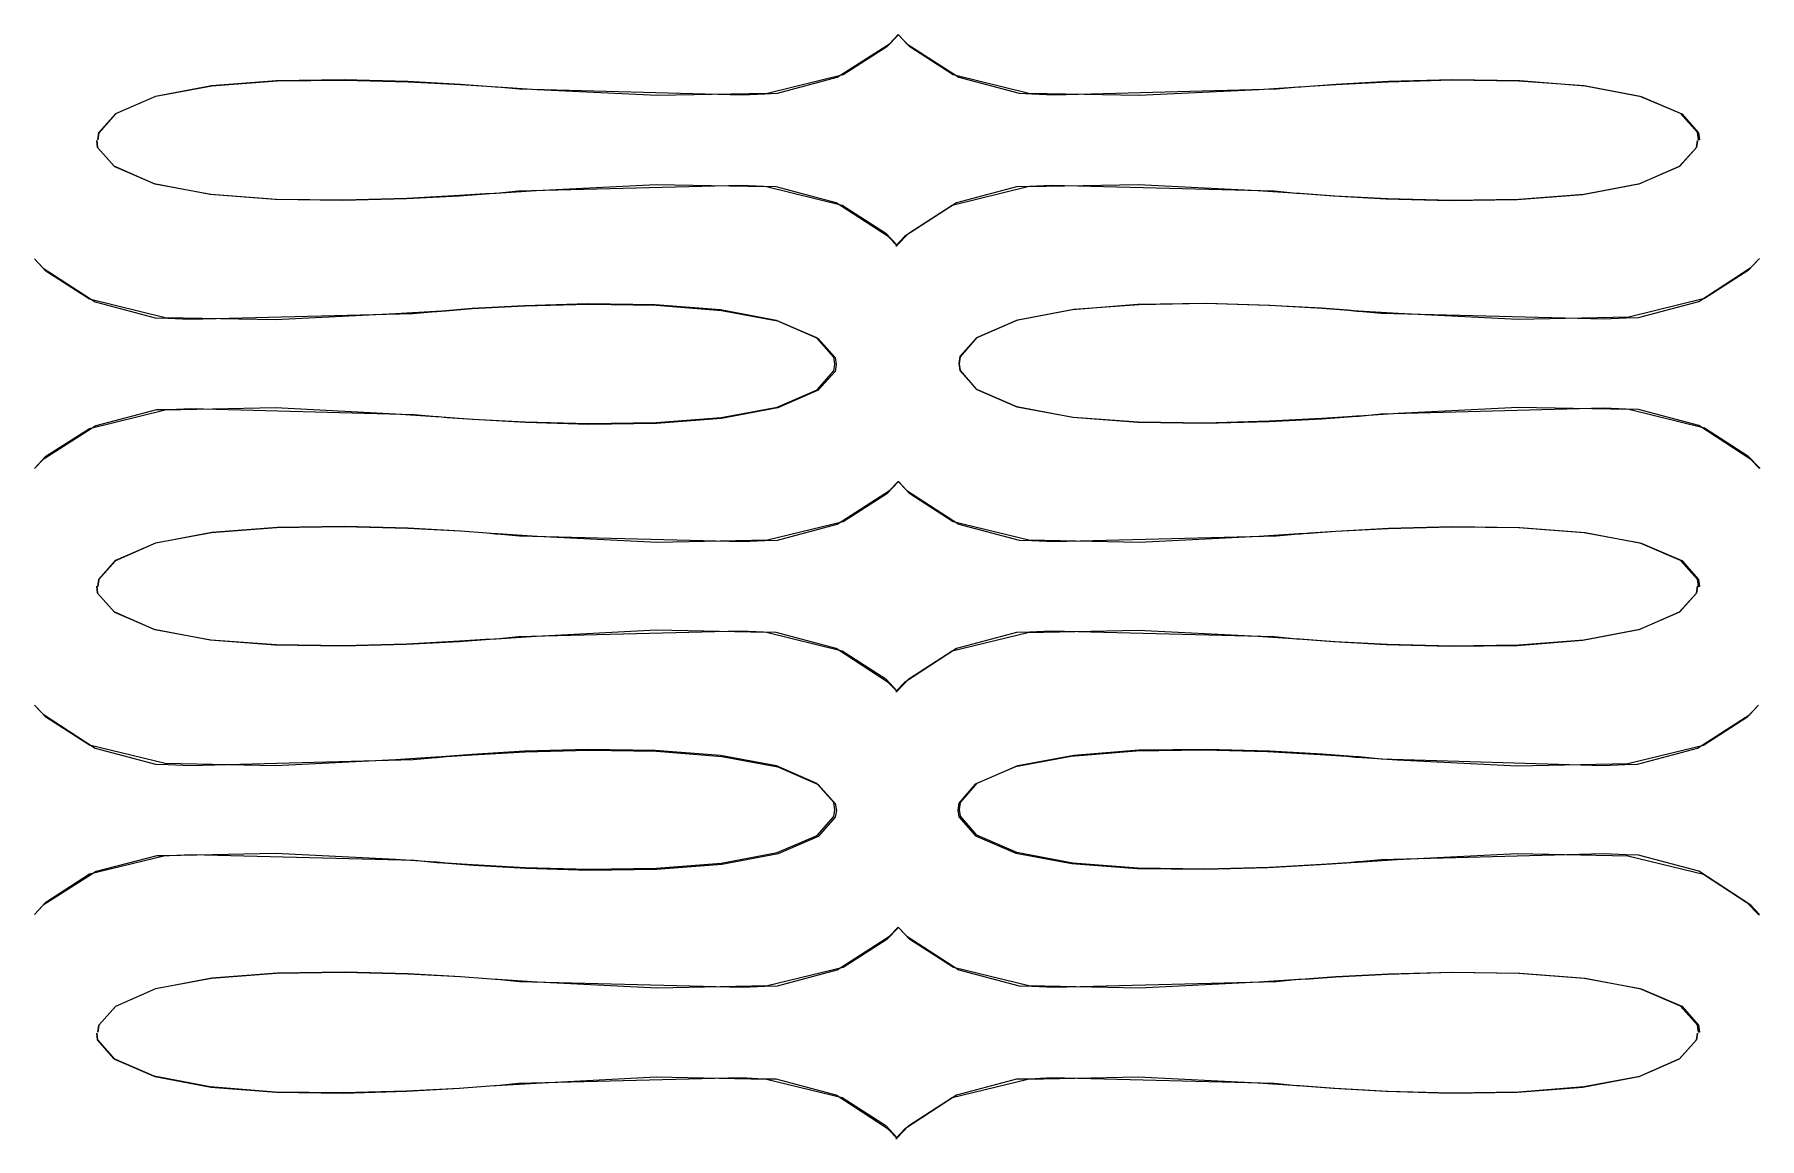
# Model space of a CAD drawing. Extents: x -8.7 to 71.7, y -3.2 to 84.
# Drawn here: x -8.68 to 7.39, y 8.25 to 18.53 of the extents above; entities that cross this region are included whole.
import ezdxf

# ---------------------------------------------------------------- set-up
doc = ezdxf.new("R2010")
doc.units = 0
doc.layers.get('0').update_dxf_attribs({"linetype": 'CONTINUOUS'})

msp = doc.modelspace()

# ---------------------------------------------------------------- linework, layer by layer
at = {"color": 1}
for p, q in [((-0.629765, 18.5263), (-0.737249, 18.4133)), ((-0.713825, 18.4437), (-0.63252, 18.5291)), ((-0.63252, 18.5291), (-0.551215, 18.4437)), ((-0.525032, 18.4133), (-0.629765, 18.5263)), ((-1.20027, 18.1308), (-0.713825, 18.4437)), ((-0.737249, 18.4133), (-1.14377, 18.1529)), ((-0.551215, 18.4437), (-0.066146, 18.1308)), ((-0.119889, 18.1529), (-0.525032, 18.4133)), ((-7.03076, 18.0496), (-7.55167, 17.9517)), ((-7.5475, 17.9544), (-7.02525, 18.0509)), ((-6.4244, 18.0964), (-7.03076, 18.0496)), ((-7.02525, 18.0509), (-6.41752, 18.0964)), ((-5.79328, 18.106), (-6.4244, 18.0964)), ((-6.41752, 18.0964), (-5.78778, 18.1047)), ((-5.2021, 18.0909), (-5.79328, 18.106)), ((-5.78778, 18.1047), (-5.19797, 18.0881)), ((-4.71152, 18.0633), (-5.2021, 18.0909)), ((-5.19797, 18.0881), (-4.70877, 18.0633)), ((-4.46624, 18.0454), (-4.71152, 18.0633)), ((-4.70877, 18.0633), (-4.46486, 18.0468)), ((-4.38355, 18.0385), (-4.46624, 18.0454)), ((-4.46486, 18.0468), (-4.38355, 18.0413)), ((-4.38355, 18.0413), (-4.36563, 18.0413)), ((-4.36563, 18.0385), (-4.38355, 18.0385)), ((-4.36563, 18.0413), (-4.15893, 18.022)), ((-3.99493, 18.0151), (-4.36563, 18.0385)), ((-4.15893, 18.022), (-2.08359, 17.9682)), ((-2.87872, 17.96), (-3.99493, 18.0151)), ((-1.14377, 18.1529), (-1.84933, 17.9807)), ((-1.75838, 17.982), (-1.20027, 18.1308)), ((0.584288, 17.9807), (-0.119889, 18.1529)), ((-0.066146, 18.1308), (0.493339, 17.982)), ((0.818554, 17.9682), (2.89112, 18.022)), ((2.72852, 18.0151), (1.61368, 17.96)), ((3.10058, 18.0385), (2.72852, 18.0151)), ((2.89112, 18.022), (3.09783, 18.0413)), ((3.09783, 18.0413), (3.11712, 18.0413)), ((3.11988, 18.0385), (3.10058, 18.0385)), ((3.11712, 18.0413), (3.19843, 18.0482)), ((3.1998, 18.044), (3.11988, 18.0385)), ((3.19843, 18.0482), (3.4451, 18.0661)), ((3.44372, 18.0606), (3.1998, 18.044)), ((3.93291, 18.0867), (3.44372, 18.0606)), ((3.4451, 18.0661), (3.93569, 18.0937)), ((4.52272, 18.1033), (3.93291, 18.0867)), ((3.93569, 18.0937), (4.52822, 18.1088)), ((5.15112, 18.095), (4.52272, 18.1033)), ((4.52822, 18.1088), (5.15938, 18.0992)), ((5.75881, 18.0496), (5.15112, 18.095)), ((5.15938, 18.0992), (5.76711, 18.0509)), ((6.2811, 17.9531), (5.75881, 18.0496)), ((5.76711, 18.0509), (6.29073, 17.9531)), ((-7.55167, 17.9517), (-7.92508, 17.7891)), ((-7.92233, 17.7919), (-7.5475, 17.9544)), ((-1.84933, 17.9807), (-2.87872, 17.96)), ((-2.08359, 17.9682), (-1.87551, 17.9779)), ((-1.87551, 17.9779), (-1.75838, 17.982)), ((0.493339, 17.982), (0.611851, 17.9779)), ((1.61368, 17.96), (0.584288, 17.9807)), ((0.611851, 17.9779), (0.818554, 17.9682)), ((6.65593, 17.7919), (6.2811, 17.9531)), ((6.29073, 17.9531), (6.66694, 17.7905)), ((-8.07942, 17.6155), (-7.92233, 17.7919)), ((-7.92508, 17.7891), (-8.07942, 17.6141)), ((6.8144, 17.6155), (6.65593, 17.7919)), ((6.66694, 17.7905), (6.82406, 17.6141)), ((-8.09046, 17.4777), (-8.09872, 17.5411)), ((-8.09872, 17.5411), (-8.09046, 17.4763)), ((-8.08771, 17.5493), (-8.07942, 17.6155)), ((-8.07942, 17.6141), (-8.08771, 17.5493)), ((6.81302, 17.5411), (6.80339, 17.4763)), ((6.80477, 17.4777), (6.81302, 17.5411)), ((6.82406, 17.5493), (6.8144, 17.6155)), ((6.82406, 17.6141), (6.83369, 17.5493)), ((6.83369, 17.5493), (6.82406, 17.5493)), ((-7.93612, 17.3013), (-8.09046, 17.4777)), ((-8.09046, 17.4763), (-7.93337, 17.2999)), ((6.80339, 17.4763), (6.64489, 17.2985)), ((6.64905, 17.3027), (6.80477, 17.4777)), ((-7.56405, 17.1387), (-7.93612, 17.3013)), ((-7.93337, 17.2999), (-7.55855, 17.1373)), ((6.64489, 17.2985), (6.26869, 17.1345)), ((6.2756, 17.14), (6.64905, 17.3027)), ((-7.04314, 17.0394), (-7.56405, 17.1387)), ((-7.55855, 17.1373), (-7.03626, 17.0408)), ((-6.43544, 16.9926), (-7.04314, 17.0394)), ((-7.03626, 17.0408), (-6.42856, 16.9954)), ((-4.47724, 17.0422), (-4.72253, 17.0243)), ((-4.71978, 17.0312), (-4.47587, 17.0477)), ((-4.39455, 17.0491), (-4.47724, 17.0422)), ((-4.47587, 17.0477), (-4.39455, 17.0518)), ((-4.39455, 17.0518), (-4.37667, 17.0518)), ((-4.37667, 17.0491), (-4.39455, 17.0491)), ((-4.37667, 17.0518), (-4.00597, 17.0767)), ((-4.16994, 17.0698), (-4.37667, 17.0491)), ((-2.09462, 17.1235), (-4.16994, 17.0698)), ((-4.00597, 17.0767), (-2.88837, 17.1331)), ((-2.88837, 17.1331), (-1.85897, 17.1125)), ((-1.88654, 17.1125), (-2.09462, 17.1235)), ((-1.7694, 17.1097), (-1.88654, 17.1125)), ((-1.85897, 17.1125), (-1.1548, 16.9402)), ((-1.20992, 16.9609), (-1.7694, 17.1097)), ((-0.129536, 16.9402), (0.576019, 17.1125)), ((0.47129, 17.1097), (-0.088194, 16.9609)), ((0.589802, 17.1125), (0.47129, 17.1097)), ((0.576019, 17.1125), (1.60404, 17.1331)), ((0.796505, 17.1235), (0.589802, 17.1125)), ((2.87045, 17.0698), (0.796505, 17.1235)), ((1.60404, 17.1331), (2.71887, 17.0767)), ((2.71887, 17.0767), (3.09094, 17.0518)), ((3.07716, 17.0491), (2.87045, 17.0698)), ((3.09507, 17.0491), (3.07716, 17.0491)), ((3.09094, 17.0518), (3.10885, 17.0518)), ((3.17638, 17.0422), (3.09507, 17.0491)), ((3.10885, 17.0518), (3.19016, 17.045)), ((3.42305, 17.0243), (3.17638, 17.0422)), ((3.19016, 17.045), (3.43683, 17.027)), ((5.74643, 17.0353), (5.13733, 16.9885)), ((5.14837, 16.9954), (5.75469, 17.0422)), ((6.26869, 17.1345), (5.74643, 17.0353)), ((5.75469, 17.0422), (6.2756, 17.14)), ((-5.80566, 16.9829), (-6.43544, 16.9926)), ((-6.42856, 16.9954), (-5.79878, 16.9885)), ((-5.2131, 16.9981), (-5.80566, 16.9829)), ((-5.79878, 16.9885), (-5.20898, 17.005)), ((-4.72253, 17.0243), (-5.2131, 16.9981)), ((-5.20898, 17.005), (-4.71978, 17.0312)), ((-0.724849, 16.6467), (-1.20992, 16.9609)), ((-1.1548, 16.9402), (-0.748273, 16.6798)), ((-0.088194, 16.9609), (-0.573264, 16.6467)), ((-0.534681, 16.6798), (-0.129536, 16.9402)), ((3.91365, 16.9967), (3.42305, 17.0243)), ((3.43683, 17.027), (3.9274, 17.0009)), ((4.50617, 16.9802), (3.91365, 16.9967)), ((3.9274, 17.0009), (4.51859, 16.9857)), ((5.13733, 16.9885), (4.50617, 16.9802)), ((4.51859, 16.9857), (5.14837, 16.9954)), ((-0.748273, 16.6798), (-0.640789, 16.5654)), ((-0.643544, 16.5599), (-0.724849, 16.6467)), ((-0.573264, 16.6467), (-0.653189, 16.5599)), ((-0.653189, 16.5599), (-0.643544, 16.5599)), ((-0.640789, 16.5654), (-0.534681, 16.6798)), ((-8.57278, 16.3256), (-8.6789, 16.4386)), ((-8.6789, 16.4386), (-8.59758, 16.3532)), ((7.39179, 16.4441), (7.28567, 16.3311)), ((7.31051, 16.3587), (7.39179, 16.4441)), ((-8.59758, 16.3532), (-8.11389, 16.039)), ((-8.16762, 16.0652), (-8.57278, 16.3256)), ((6.82544, 16.0431), (7.31051, 16.3587)), ((7.28567, 16.3311), (6.87917, 16.0693)), ((-7.46206, 15.8915), (-8.16762, 16.0652)), ((-8.11389, 16.039), (-7.55579, 15.8902)), ((-7.23057, 15.8764), (-5.15525, 15.9301)), ((-5.31647, 15.926), (-6.43269, 15.8709)), ((-4.94439, 15.9494), (-5.31647, 15.926)), ((-5.15525, 15.9301), (-4.94714, 15.9494)), ((-4.94714, 15.9494), (-4.92926, 15.9494)), ((-4.92647, 15.9494), (-4.94439, 15.9494)), ((-4.92926, 15.9494), (-4.84794, 15.9563)), ((-4.84657, 15.9563), (-4.92647, 15.9494)), ((-4.84794, 15.9563), (-4.60128, 15.9756)), ((-4.60266, 15.9756), (-4.84657, 15.9563)), ((-4.11484, 16.0032), (-4.60266, 15.9756)), ((-4.60128, 15.9756), (-4.11067, 16.0018)), ((-3.52502, 16.0197), (-4.11484, 16.0032)), ((-4.11067, 16.0018), (-3.51813, 16.0169)), ((-2.89526, 16.0114), (-3.52502, 16.0197)), ((-3.51813, 16.0169), (-2.88699, 16.0073)), ((-2.28892, 15.9646), (-2.89526, 16.0114)), ((-2.88699, 16.0073), (-2.2779, 15.9591)), ((-1.76527, 15.8667), (-2.28892, 15.9646)), ((-2.2779, 15.9591), (-1.75562, 15.8612)), ((0.990808, 15.9646), (0.469911, 15.8667)), ((0.480935, 15.8709), (1.00321, 15.9701)), ((1.59714, 16.0128), (0.990808, 15.9646)), ((1.00321, 15.9701), (1.61093, 16.0155)), ((2.22829, 16.0225), (1.59714, 16.0128)), ((1.61093, 16.0155), (2.24069, 16.0252)), ((2.81947, 16.0059), (2.22829, 16.0225)), ((2.24069, 16.0252), (2.83049, 16.0073)), ((3.31005, 15.9797), (2.81947, 16.0059)), ((2.83049, 16.0073), (3.31832, 15.9797)), ((3.55533, 15.9618), (3.31005, 15.9797)), ((3.31832, 15.9797), (3.56224, 15.9618)), ((3.63802, 15.9536), (3.55533, 15.9618)), ((3.56224, 15.9618), (3.64352, 15.9536)), ((3.65594, 15.9536), (3.63802, 15.9536)), ((3.64352, 15.9536), (3.66145, 15.9536)), ((4.02664, 15.9301), (3.65594, 15.9536)), ((3.66145, 15.9536), (3.86814, 15.9343)), ((3.86814, 15.9343), (5.94071, 15.8819)), ((5.14421, 15.875), (4.02664, 15.9301)), ((6.87917, 16.0693), (6.17499, 15.897)), ((6.26593, 15.8943), (6.82544, 16.0431)), ((-7.55579, 15.8902), (-7.43726, 15.886)), ((-6.43269, 15.8709), (-7.46206, 15.8915)), ((-7.43726, 15.886), (-7.23057, 15.8764)), ((-1.39044, 15.7027), (-1.76527, 15.8667)), ((-1.75562, 15.8612), (-1.37942, 15.6972)), ((0.469911, 15.8667), (0.096463, 15.7041)), ((0.104731, 15.7055), (0.480935, 15.8709)), ((6.17499, 15.897), (5.14421, 15.875)), ((5.94071, 15.8819), (6.14881, 15.8902)), ((6.14881, 15.8902), (6.26593, 15.8943)), ((-1.23197, 15.525), (-1.39044, 15.7027)), ((-1.37942, 15.6972), (-1.22094, 15.5208)), ((0.096463, 15.7041), (-0.057878, 15.5291)), ((-0.052366, 15.5277), (0.104731, 15.7055)), ((-1.22232, 15.4588), (-1.23197, 15.525)), ((-1.23059, 15.3954), (-1.22232, 15.4588)), ((-1.22094, 15.5208), (-1.21129, 15.4561)), ((-1.21129, 15.4561), (-1.22094, 15.3913)), ((-0.057878, 15.5291), (-0.066146, 15.4643)), ((-0.066146, 15.4643), (-0.057878, 15.3996)), ((-0.060634, 15.4616), (-0.052366, 15.5277)), ((-0.052366, 15.3982), (-0.060634, 15.4616)), ((-1.38631, 15.2204), (-1.23059, 15.3954)), ((-1.22094, 15.3913), (-1.37942, 15.2149)), ((-0.057878, 15.3996), (0.099219, 15.2232)), ((0.100597, 15.2232), (-0.052366, 15.3982)), ((-1.75975, 15.0592), (-1.38631, 15.2204)), ((-1.37942, 15.2149), (-1.75424, 15.0509)), ((0.099219, 15.2232), (0.474045, 15.062)), ((0.474045, 15.0606), (0.100597, 15.2232)), ((-8.16762, 14.8608), (-7.46206, 15.033)), ((-7.54338, 15.0317), (-8.10701, 14.8856)), ((-7.42488, 15.033), (-7.54338, 15.0317)), ((-7.46206, 15.033), (-6.43269, 15.0537)), ((-7.21815, 15.0427), (-7.42488, 15.033)), ((-5.14145, 14.9876), (-7.21815, 15.0427)), ((-6.43269, 15.0537), (-5.31647, 14.9972)), ((-5.31647, 14.9972), (-4.94439, 14.9724)), ((-4.93476, 14.9669), (-5.14145, 14.9876)), ((-4.94439, 14.9724), (-4.92647, 14.9724)), ((-4.91546, 14.9669), (-4.93476, 14.9669)), ((-4.92647, 14.9724), (-4.84519, 14.9655)), ((-4.83552, 14.96), (-4.91546, 14.9669)), ((-4.84519, 14.9655), (-4.59853, 14.9476)), ((-4.59161, 14.9421), (-4.83552, 14.96)), ((-4.59853, 14.9476), (-4.10792, 14.9214)), ((-2.88699, 14.9145), (-2.28065, 14.9614)), ((-2.2779, 14.9531), (-2.88423, 14.9062)), ((-2.28065, 14.9614), (-1.75975, 15.0592)), ((-1.75424, 15.0509), (-2.2779, 14.9531)), ((0.474045, 15.062), (0.996322, 14.9655)), ((0.994943, 14.9628), (0.474045, 15.0606)), ((1.60128, 14.9159), (0.994943, 14.9628)), ((0.996322, 14.9655), (1.60404, 14.92)), ((2.8236, 14.9297), (3.31281, 14.9558)), ((3.31418, 14.9476), (2.8236, 14.9214)), ((3.31281, 14.9558), (3.55671, 14.9724)), ((3.56087, 14.9655), (3.31418, 14.9476)), ((3.55671, 14.9724), (3.63802, 14.9779)), ((3.64352, 14.9724), (3.56087, 14.9655)), ((3.63802, 14.9779), (3.65594, 14.9779)), ((3.66145, 14.9724), (3.64352, 14.9724)), ((3.65594, 14.9779), (4.02664, 15.0027)), ((3.86814, 14.9931), (3.66145, 14.9724)), ((5.94071, 15.0482), (3.86814, 14.9931)), ((4.02664, 15.0027), (5.14421, 15.0592)), ((5.14421, 15.0592), (6.17499, 15.0385)), ((6.14881, 15.0385), (5.94071, 15.0482)), ((6.26593, 15.0358), (6.14881, 15.0385)), ((6.17499, 15.0385), (6.87917, 14.8663)), ((6.82544, 14.8869), (6.26593, 15.0358)), ((-8.10701, 14.8856), (-8.59758, 14.5714)), ((-8.57278, 14.6003), (-8.16762, 14.8608)), ((-4.10379, 14.9145), (-4.59161, 14.9421)), ((-4.10792, 14.9214), (-3.51675, 14.9062)), ((-3.514, 14.898), (-4.10379, 14.9145)), ((-3.51675, 14.9062), (-2.88699, 14.9145)), ((-2.88423, 14.9062), (-3.514, 14.898)), ((2.23104, 14.9062), (1.60128, 14.9159)), ((1.60404, 14.92), (2.2338, 14.9131)), ((2.8236, 14.9214), (2.23104, 14.9062)), ((2.2338, 14.9131), (2.8236, 14.9297)), ((7.31051, 14.5714), (6.82544, 14.8869)), ((6.87917, 14.8663), (7.2843, 14.6058)), ((-8.6789, 14.4859), (-8.57278, 14.6003)), ((-8.59758, 14.5714), (-8.6789, 14.4859)), ((7.2843, 14.6058), (7.39179, 14.4914)), ((7.39179, 14.4859), (7.31051, 14.5714)), ((7.39179, 14.4914), (7.39179, 14.4859)), ((-0.629765, 14.3647), (-0.737249, 14.2517)), ((-0.713825, 14.282), (-0.63252, 14.3661)), ((-0.63252, 14.3661), (-0.551215, 14.282)), ((-0.525032, 14.2517), (-0.629765, 14.3647)), ((-1.20027, 13.9678), (-0.713825, 14.282)), ((-0.737249, 14.2517), (-1.14377, 13.9912)), ((-0.551215, 14.282), (-0.066146, 13.9678)), ((-0.119889, 13.9912), (-0.525032, 14.2517)), ((-1.14377, 13.9912), (-1.84933, 13.819)), ((0.584288, 13.819), (-0.119889, 13.9912)), ((-7.03076, 13.8879), (-7.55167, 13.79)), ((-7.5475, 13.7956), (-7.02525, 13.8948)), ((-6.4244, 13.9347), (-7.03076, 13.8879)), ((-7.02525, 13.8948), (-6.41752, 13.9416)), ((-5.79328, 13.9444), (-6.4244, 13.9347)), ((-6.41752, 13.9416), (-5.78778, 13.9499)), ((-5.2021, 13.9292), (-5.79328, 13.9444)), ((-5.78778, 13.9499), (-5.19797, 13.9333)), ((-4.71152, 13.9017), (-5.2021, 13.9292)), ((-5.19797, 13.9333), (-4.70877, 13.9058)), ((-4.46624, 13.8837), (-4.71152, 13.9017)), ((-4.70877, 13.9058), (-4.46486, 13.8879)), ((-4.38355, 13.8768), (-4.46624, 13.8837)), ((-4.46486, 13.8879), (-4.38355, 13.8796)), ((-4.38355, 13.8796), (-4.36563, 13.8796)), ((-4.36563, 13.8768), (-4.38355, 13.8768)), ((-4.36563, 13.8796), (-4.15893, 13.8603)), ((-3.99493, 13.8534), (-4.36563, 13.8768)), ((-4.15893, 13.8603), (-2.08359, 13.8066)), ((-2.87872, 13.7983), (-3.99493, 13.8534)), ((-1.75838, 13.819), (-1.20027, 13.9678)), ((-0.066146, 13.9678), (0.493339, 13.819)), ((0.818554, 13.8066), (2.89112, 13.8603)), ((2.72852, 13.8534), (1.61368, 13.7983)), ((3.10058, 13.8768), (2.72852, 13.8534)), ((2.89112, 13.8603), (3.09783, 13.8796)), ((3.09783, 13.8796), (3.11712, 13.8796)), ((3.11988, 13.8768), (3.10058, 13.8768)), ((3.11712, 13.8796), (3.19843, 13.8865)), ((3.1998, 13.8824), (3.11988, 13.8768)), ((3.19843, 13.8865), (3.4451, 13.9044)), ((3.44372, 13.8989), (3.1998, 13.8824)), ((3.93291, 13.9251), (3.44372, 13.8989)), ((3.4451, 13.9044), (3.93569, 13.932)), ((4.52272, 13.9416), (3.93291, 13.9251)), ((3.93569, 13.932), (4.52822, 13.9471)), ((5.15112, 13.9333), (4.52272, 13.9416)), ((4.52822, 13.9471), (5.15938, 13.9375)), ((5.75881, 13.8879), (5.15112, 13.9333)), ((5.15938, 13.9375), (5.76711, 13.8892)), ((6.2811, 13.7914), (5.75881, 13.8879)), ((5.76711, 13.8892), (6.29073, 13.7914)), ((-7.55167, 13.79), (-7.92508, 13.6274)), ((-7.92233, 13.6315), (-7.5475, 13.7956)), ((-1.84933, 13.819), (-2.87872, 13.7983)), ((-2.08359, 13.8066), (-1.87551, 13.8162)), ((-1.87551, 13.8162), (-1.75838, 13.819)), ((0.493339, 13.819), (0.611851, 13.8162)), ((1.61368, 13.7983), (0.584288, 13.819)), ((0.611851, 13.8162), (0.818554, 13.8066)), ((6.65593, 13.6302), (6.2811, 13.7914)), ((6.29073, 13.7914), (6.66694, 13.6288)), ((-8.07942, 13.4538), (-7.92233, 13.6315)), ((-7.92508, 13.6274), (-8.07942, 13.4524)), ((6.8144, 13.4538), (6.65593, 13.6302)), ((6.66694, 13.6288), (6.82406, 13.4524)), ((-8.09046, 13.327), (-8.09872, 13.3904)), ((-8.09872, 13.3904), (-8.09046, 13.3256)), ((-8.08771, 13.3876), (-8.07942, 13.4538)), ((-8.07942, 13.4524), (-8.08771, 13.3876)), ((6.81302, 13.3904), (6.80339, 13.3256)), ((6.80477, 13.327), (6.81302, 13.3904)), ((6.82406, 13.3876), (6.8144, 13.4538)), ((6.82406, 13.4524), (6.83369, 13.3876)), ((6.83369, 13.3876), (6.82406, 13.3876)), ((-7.93612, 13.1506), (-8.09046, 13.327)), ((-8.09046, 13.3256), (-7.93337, 13.1492)), ((6.80339, 13.3256), (6.64489, 13.1479)), ((6.64905, 13.152), (6.80477, 13.327)), ((-7.56405, 12.988), (-7.93612, 13.1506)), ((-7.93337, 13.1492), (-7.55855, 12.988)), ((6.64489, 13.1479), (6.26869, 12.9825)), ((6.2756, 12.9894), (6.64905, 13.152)), ((-7.04314, 12.8888), (-7.56405, 12.988)), ((-7.55855, 12.988), (-7.03626, 12.8916)), ((-6.43544, 12.8405), (-7.04314, 12.8888)), ((-7.03626, 12.8916), (-6.42856, 12.8461)), ((-4.72253, 12.8736), (-5.2131, 12.8475)), ((-5.20898, 12.8543), (-4.71978, 12.8805)), ((-4.47724, 12.8916), (-4.72253, 12.8736)), ((-4.71978, 12.8805), (-4.47587, 12.8971)), ((-4.39455, 12.8984), (-4.47724, 12.8916)), ((-4.47587, 12.8971), (-4.39455, 12.9012)), ((-4.39455, 12.9012), (-4.37667, 12.9012)), ((-4.37667, 12.8984), (-4.39455, 12.8984)), ((-4.37667, 12.9012), (-4.00597, 12.926)), ((-4.16994, 12.9191), (-4.37667, 12.8984)), ((-2.09462, 12.9715), (-4.16994, 12.9191)), ((-4.00597, 12.926), (-2.88837, 12.9825)), ((-2.88837, 12.9825), (-1.85897, 12.9618)), ((-1.88654, 12.9618), (-2.09462, 12.9715)), ((-1.7694, 12.9591), (-1.88654, 12.9618)), ((-1.85897, 12.9618), (-1.1548, 12.7896)), ((-1.20992, 12.8102), (-1.7694, 12.9591)), ((-0.129536, 12.7882), (0.576019, 12.9605)), ((0.47129, 12.9591), (-0.088194, 12.8102)), ((0.589802, 12.9618), (0.47129, 12.9591)), ((0.576019, 12.9605), (1.60404, 12.9811)), ((0.796505, 12.9715), (0.589802, 12.9618)), ((2.87045, 12.9191), (0.796505, 12.9715)), ((1.60404, 12.9811), (2.71887, 12.926)), ((2.71887, 12.926), (3.09094, 12.9012)), ((3.07716, 12.8984), (2.87045, 12.9191)), ((3.09507, 12.8984), (3.07716, 12.8984)), ((3.09094, 12.9012), (3.10885, 12.9012)), ((3.17638, 12.8916), (3.09507, 12.8984)), ((3.10885, 12.9012), (3.19016, 12.8943)), ((3.42305, 12.8736), (3.17638, 12.8916)), ((3.19016, 12.8943), (3.43683, 12.8764)), ((3.91365, 12.8447), (3.42305, 12.8736)), ((3.43683, 12.8764), (3.9274, 12.8502)), ((5.74643, 12.8833), (5.13733, 12.8364)), ((5.14837, 12.8433), (5.75469, 12.8916)), ((6.26869, 12.9825), (5.74643, 12.8833)), ((5.75469, 12.8916), (6.2756, 12.9894)), ((-5.80566, 12.8323), (-6.43544, 12.8405)), ((-6.42856, 12.8461), (-5.79878, 12.8378)), ((-5.2131, 12.8475), (-5.80566, 12.8323)), ((-5.79878, 12.8378), (-5.20898, 12.8543)), ((-0.724849, 12.4947), (-1.20992, 12.8102)), ((-1.1548, 12.7896), (-0.748273, 12.5277)), ((-0.088194, 12.8102), (-0.573264, 12.4947)), ((-0.534681, 12.5277), (-0.129536, 12.7882)), ((4.50617, 12.8282), (3.91365, 12.8447)), ((3.9274, 12.8502), (4.51859, 12.8337)), ((5.13733, 12.8364), (4.50617, 12.8282)), ((4.51859, 12.8337), (5.14837, 12.8433)), ((-0.748273, 12.5277), (-0.640789, 12.4134)), ((-0.643544, 12.4092), (-0.724849, 12.4947)), ((-0.573264, 12.4947), (-0.653189, 12.4092)), ((-0.653189, 12.4092), (-0.643544, 12.4092)), ((-0.640789, 12.4134), (-0.534681, 12.5277)), ((-8.57278, 12.1708), (-8.6789, 12.2838)), ((-8.6789, 12.2838), (-8.59758, 12.1984)), ((7.38216, 12.2811), (7.27467, 12.1681)), ((7.30084, 12.1956), (7.38216, 12.2811)), ((-8.59758, 12.1984), (-8.11251, 11.8828)), ((-8.16762, 11.9104), (-8.57278, 12.1708)), ((6.8144, 11.8814), (7.30084, 12.1956)), ((7.27467, 12.1681), (6.86954, 11.9076)), ((-7.46206, 11.7381), (-8.16762, 11.9104)), ((6.86954, 11.9076), (6.16398, 11.7354)), ((-8.11251, 11.8828), (-7.55304, 11.7326)), ((-7.55304, 11.7326), (-7.43451, 11.7285)), ((-6.43269, 11.7174), (-7.46206, 11.7381)), ((-7.22782, 11.7202), (-5.1525, 11.7753)), ((-5.31647, 11.774), (-6.43269, 11.7174)), ((-4.94439, 11.7974), (-5.31647, 11.774)), ((-5.1525, 11.7753), (-4.94439, 11.7946)), ((-4.92647, 11.7974), (-4.94439, 11.7974)), ((-4.94439, 11.7946), (-4.92647, 11.7946)), ((-4.84657, 11.8056), (-4.92647, 11.7974)), ((-4.92647, 11.7946), (-4.84519, 11.8029)), ((-4.60266, 11.8236), (-4.84657, 11.8056)), ((-4.84519, 11.8029), (-4.59853, 11.8208)), ((-4.11484, 11.8525), (-4.60266, 11.8236)), ((-4.59853, 11.8208), (-4.10792, 11.847)), ((-3.52502, 11.869), (-4.11484, 11.8525)), ((-4.10792, 11.847), (-3.51537, 11.8622)), ((-2.89526, 11.8608), (-3.52502, 11.869)), ((-3.51537, 11.8622), (-2.88423, 11.8525)), ((-2.28892, 11.8139), (-2.89526, 11.8608)), ((-2.88423, 11.8525), (-2.27514, 11.8056)), ((-1.76527, 11.7161), (-2.28892, 11.8139)), ((-2.27514, 11.8056), (-1.75286, 11.7064)), ((0.979784, 11.8056), (0.458886, 11.7078)), ((0.480935, 11.7202), (1.00321, 11.8181)), ((1.58612, 11.8539), (0.979784, 11.8056)), ((1.00321, 11.8181), (1.61093, 11.8649)), ((2.21726, 11.8635), (1.58612, 11.8539)), ((1.61093, 11.8649), (2.24069, 11.8732)), ((2.80844, 11.847), (2.21726, 11.8635)), ((2.24069, 11.8732), (2.83049, 11.8567)), ((3.29902, 11.8208), (2.80844, 11.847)), ((2.83049, 11.8567), (3.31832, 11.8291)), ((3.54432, 11.8029), (3.29902, 11.8208)), ((3.31832, 11.8291), (3.56224, 11.8098)), ((3.62701, 11.7946), (3.54432, 11.8029)), ((3.56224, 11.8098), (3.64352, 11.8029)), ((3.64628, 11.7946), (3.62701, 11.7946)), ((3.64352, 11.8029), (3.66145, 11.8029)), ((4.01697, 11.7712), (3.64628, 11.7946)), ((3.66145, 11.8029), (3.86676, 11.7822)), ((3.86676, 11.7822), (5.93108, 11.7202)), ((5.13457, 11.7147), (4.01697, 11.7712)), ((6.16398, 11.7354), (5.13457, 11.7147)), ((6.13777, 11.7285), (6.25493, 11.7326)), ((6.25493, 11.7326), (6.8144, 11.8814)), ((-7.43451, 11.7285), (-7.22782, 11.7202)), ((-1.39044, 11.5521), (-1.76527, 11.7161)), ((-1.75286, 11.7064), (-1.37666, 11.5438)), ((0.458886, 11.7078), (0.085439, 11.5452)), ((0.104731, 11.5548), (0.480935, 11.7202)), ((5.93108, 11.7202), (6.13777, 11.7285)), ((-1.23197, 11.3743), (-1.39044, 11.5521)), ((-1.37666, 11.5438), (-1.21819, 11.3675)), ((0.085439, 11.5452), (-0.068902, 11.3702)), ((-0.052366, 11.3771), (0.104731, 11.5548)), ((-1.22232, 11.3082), (-1.23197, 11.3743)), ((-1.23059, 11.2448), (-1.22232, 11.3082)), ((-1.21819, 11.3675), (-1.20854, 11.3027)), ((-1.20854, 11.3027), (-1.21819, 11.2379)), ((-0.068902, 11.3702), (-0.07717, 11.3054)), ((-0.07717, 11.3054), (-0.068902, 11.2407)), ((-0.060634, 11.3109), (-0.052366, 11.3771)), ((-0.052366, 11.2475), (-0.060634, 11.3109)), ((-1.38631, 11.0698), (-1.23059, 11.2448)), ((-1.21819, 11.2379), (-1.37666, 11.0601)), ((-0.068902, 11.2407), (0.088194, 11.0643)), ((0.100597, 11.0725), (-0.052366, 11.2475)), ((-1.75975, 10.9086), (-1.38631, 11.0698)), ((-1.37666, 11.0601), (-1.75149, 10.8961)), ((0.088194, 11.0643), (0.463021, 10.9031)), ((0.474045, 10.9099), (0.100597, 11.0725)), ((-8.16762, 10.7101), (-7.46206, 10.8824)), ((-7.54063, 10.8782), (-8.10563, 10.7335)), ((-7.42213, 10.8796), (-7.54063, 10.8782)), ((-7.46206, 10.8824), (-6.43269, 10.9031)), ((-7.2154, 10.8893), (-7.42213, 10.8796)), ((-5.1387, 10.8341), (-7.2154, 10.8893)), ((-6.43269, 10.9031), (-5.31647, 10.8465)), ((-5.31647, 10.8465), (-4.94439, 10.8217)), ((-4.93201, 10.8135), (-5.1387, 10.8341)), ((-4.94439, 10.8217), (-4.92647, 10.8217)), ((-4.91271, 10.8135), (-4.93201, 10.8135)), ((-4.92647, 10.8217), (-4.84519, 10.8149)), ((-4.83277, 10.8066), (-4.91271, 10.8135)), ((-4.84519, 10.8149), (-4.59853, 10.7969)), ((-4.58886, 10.7887), (-4.83277, 10.8066)), ((-4.59853, 10.7969), (-4.10792, 10.7708)), ((-4.10104, 10.7597), (-4.58886, 10.7887)), ((-4.10792, 10.7708), (-3.51675, 10.7542)), ((-2.88699, 10.7638), (-2.28065, 10.8107)), ((-2.27514, 10.7983), (-2.88148, 10.7515)), ((-2.28065, 10.8107), (-1.75975, 10.9086)), ((-1.75149, 10.8961), (-2.27514, 10.7983)), ((0.463021, 10.9031), (0.985298, 10.8066)), ((0.994943, 10.8121), (0.474045, 10.9099)), ((0.985298, 10.8066), (1.59301, 10.7611)), ((1.60128, 10.7638), (0.994943, 10.8121)), ((2.22278, 10.7542), (2.81258, 10.7708)), ((2.8236, 10.7708), (2.23104, 10.7542)), ((2.81258, 10.7708), (3.30178, 10.7969)), ((3.31418, 10.7969), (2.8236, 10.7708)), ((3.30178, 10.7969), (3.5457, 10.8135)), ((3.56087, 10.8149), (3.31418, 10.7969)), ((3.5457, 10.8135), (3.62701, 10.819)), ((3.64352, 10.8217), (3.56087, 10.8149)), ((3.62701, 10.819), (3.64628, 10.819)), ((3.66145, 10.8217), (3.64352, 10.8217)), ((3.64628, 10.819), (4.01697, 10.8438)), ((3.86814, 10.8424), (3.66145, 10.8217)), ((5.94071, 10.8975), (3.86814, 10.8424)), ((4.01697, 10.8438), (5.13457, 10.9003)), ((5.13457, 10.9003), (6.16398, 10.8796)), ((6.14881, 10.8879), (5.94071, 10.8975)), ((6.26593, 10.8851), (6.14881, 10.8879)), ((6.16398, 10.8796), (6.86954, 10.7074)), ((6.82544, 10.7349), (6.26593, 10.8851)), ((-8.10563, 10.7335), (-8.59758, 10.4207)), ((-8.57278, 10.4483), (-8.16762, 10.7101)), ((-3.51124, 10.7432), (-4.10104, 10.7597)), ((-3.51675, 10.7542), (-2.88699, 10.7638)), ((-2.88148, 10.7515), (-3.51124, 10.7432)), ((1.59301, 10.7611), (2.22278, 10.7542)), ((2.23104, 10.7542), (1.60128, 10.7638)), ((7.31051, 10.4207), (6.82544, 10.7349)), ((6.86954, 10.7074), (7.27467, 10.4455)), ((-8.6789, 10.3339), (-8.57278, 10.4483)), ((-8.59758, 10.4207), (-8.6789, 10.3339)), ((7.27467, 10.4455), (7.38216, 10.3312)), ((7.39179, 10.3339), (7.31051, 10.4207)), ((7.38216, 10.3312), (7.39179, 10.3339)), ((-1.20027, 9.81714), (-0.713825, 10.1314)), ((-0.629765, 10.2126), (-0.737249, 10.0996)), ((-0.713825, 10.1314), (-0.63252, 10.2154)), ((-0.63252, 10.2154), (-0.551215, 10.1314)), ((-0.523656, 10.0996), (-0.629765, 10.2126)), ((-0.551215, 10.1314), (-0.066146, 9.81714)), ((-0.737249, 10.0996), (-1.14377, 9.83918)), ((-0.118511, 9.83918), (-0.523656, 10.0996)), ((-1.14377, 9.83918), (-1.84933, 9.66692)), ((-1.75838, 9.66833), (-1.20027, 9.81714)), ((0.584288, 9.66692), (-0.118511, 9.83918)), ((-0.066146, 9.81714), (0.493339, 9.66833)), ((-7.92233, 9.47953), (-7.5475, 9.6435)), ((-7.03076, 9.73723), (-7.55167, 9.63937)), ((-7.5475, 9.6435), (-7.02525, 9.74273)), ((-6.4244, 9.78408), (-7.03076, 9.73723)), ((-7.02525, 9.74273), (-6.41752, 9.78958)), ((-5.79328, 9.79233), (-6.4244, 9.78408)), ((-6.41752, 9.78958), (-5.78778, 9.79784)), ((-5.2021, 9.77717), (-5.79328, 9.79233)), ((-5.78778, 9.79784), (-5.19797, 9.7827)), ((-4.71152, 9.75099), (-5.2021, 9.77717)), ((-5.19797, 9.7827), (-4.70877, 9.75512)), ((-4.46624, 9.73307), (-4.71152, 9.75099)), ((-4.70877, 9.75512), (-4.46486, 9.73586)), ((-4.38355, 9.72619), (-4.46624, 9.73307)), ((-4.46486, 9.73586), (-4.38355, 9.72894)), ((-4.38355, 9.72894), (-4.36563, 9.72894)), ((-4.36563, 9.72619), (-4.38355, 9.72619)), ((-4.36563, 9.72894), (-4.15893, 9.70964)), ((-3.99493, 9.70276), (-4.36563, 9.72619)), ((-4.15893, 9.70964), (-2.08359, 9.65592)), ((-2.87872, 9.64628), (-3.99493, 9.70276)), ((-1.84933, 9.66692), (-2.87872, 9.64628)), ((-2.08359, 9.65592), (-1.87551, 9.66555)), ((-1.87551, 9.66555), (-1.75838, 9.66833)), ((0.493339, 9.66833), (0.611851, 9.66555)), ((1.61368, 9.64628), (0.584288, 9.66692)), ((0.611851, 9.66555), (0.818554, 9.65592)), ((0.818554, 9.65592), (2.89112, 9.70964)), ((2.72852, 9.70276), (1.61368, 9.64628)), ((3.10058, 9.72619), (2.72852, 9.70276)), ((2.89112, 9.70964), (3.09783, 9.72894)), ((3.09783, 9.72894), (3.11712, 9.72894)), ((3.11988, 9.72619), (3.10058, 9.72619)), ((3.11712, 9.72894), (3.19843, 9.73586)), ((3.1998, 9.73169), (3.11988, 9.72619)), ((3.19843, 9.73586), (3.4451, 9.75512)), ((3.44372, 9.74824), (3.1998, 9.73169)), ((3.93291, 9.77441), (3.44372, 9.74824)), ((3.4451, 9.75512), (3.93569, 9.78133)), ((4.52272, 9.79096), (3.93291, 9.77441)), ((3.93569, 9.78133), (4.52822, 9.79646)), ((5.15112, 9.7827), (4.52272, 9.79096)), ((4.52822, 9.79646), (5.15938, 9.78683)), ((5.75881, 9.73723), (5.15112, 9.7827)), ((5.15938, 9.78683), (5.76711, 9.73998)), ((6.2811, 9.64075), (5.75881, 9.73723)), ((5.76711, 9.73998), (6.29073, 9.64075)), ((-7.55167, 9.63937), (-7.92508, 9.47678)), ((6.65593, 9.47953), (6.2811, 9.64075)), ((6.29073, 9.64075), (6.66694, 9.47815)), ((-8.07942, 9.30314), (-7.92233, 9.47953)), ((-7.92508, 9.47678), (-8.07942, 9.30176)), ((6.8144, 9.30314), (6.65593, 9.47953)), ((6.66694, 9.47815), (6.82406, 9.30176)), ((-8.09046, 9.16534), (-8.09872, 9.22874)), ((-8.09872, 9.22874), (-8.09046, 9.16397)), ((-7.93612, 8.98895), (-8.09046, 9.16534)), ((-8.09046, 9.16397), (-7.93337, 8.9862)), ((-8.08771, 9.23699), (-8.07942, 9.30314)), ((-8.07942, 9.30176), (-8.08771, 9.23699)), ((6.80339, 9.16397), (6.64489, 8.9862)), ((6.64905, 8.99033), (6.80477, 9.16534)), ((6.81302, 9.22874), (6.80339, 9.16397)), ((6.80477, 9.16534), (6.81302, 9.22874)), ((6.82406, 9.23699), (6.8144, 9.30314)), ((6.82406, 9.30176), (6.83369, 9.23699)), ((6.83369, 9.23699), (6.82406, 9.23699)), ((-7.56267, 8.82632), (-7.93612, 8.98895)), ((-7.93337, 8.9862), (-7.55855, 8.8222)), ((6.64489, 8.9862), (6.26869, 8.82082)), ((6.2756, 8.8277), (6.64905, 8.99033)), ((-7.04176, 8.72712), (-7.56267, 8.82632)), ((-7.55855, 8.8222), (-7.03626, 8.72437)), ((-6.43544, 8.6789), (-7.04176, 8.72712)), ((-7.03626, 8.72437), (-6.42856, 8.67752)), ((-5.80429, 8.67061), (-6.43544, 8.6789)), ((-5.2131, 8.68578), (-5.80429, 8.67061)), ((-5.79878, 8.66923), (-5.20898, 8.68578)), ((-4.72253, 8.71195), (-5.2131, 8.68578)), ((-5.20898, 8.68578), (-4.71978, 8.7147)), ((-4.47724, 8.72987), (-4.72253, 8.71195)), ((-4.71978, 8.7147), (-4.47587, 8.73263)), ((-4.39455, 8.73675), (-4.47724, 8.72987)), ((-4.47587, 8.73263), (-4.39455, 8.7395)), ((-4.39455, 8.7395), (-4.37667, 8.7395)), ((-4.37667, 8.73675), (-4.39455, 8.73675)), ((-4.37667, 8.7395), (-4.00597, 8.76293)), ((-4.16994, 8.75743), (-4.37667, 8.73675)), ((-2.09462, 8.80981), (-4.16994, 8.75743)), ((-4.00597, 8.76293), (-2.88837, 8.81944)), ((-2.88837, 8.81944), (-1.85897, 8.79877)), ((-1.88654, 8.80015), (-2.09462, 8.80981)), ((-1.7694, 8.7974), (-1.88654, 8.80015)), ((-1.85897, 8.79877), (-1.1548, 8.62651)), ((-1.20992, 8.64856), (-1.7694, 8.7974)), ((-0.129536, 8.62651), (0.576019, 8.79877)), ((0.47129, 8.7974), (-0.088194, 8.64856)), ((0.589802, 8.80015), (0.47129, 8.7974)), ((0.576019, 8.79877), (1.60404, 8.81944)), ((0.796505, 8.80981), (0.589802, 8.80015)), ((2.87045, 8.75743), (0.796505, 8.80981)), ((1.60404, 8.81944), (2.71887, 8.76434)), ((2.71887, 8.76434), (3.09094, 8.7395)), ((3.07716, 8.73675), (2.87045, 8.75743)), ((3.09507, 8.73675), (3.07716, 8.73675)), ((3.09094, 8.7395), (3.10885, 8.7395)), ((3.17638, 8.72987), (3.09507, 8.73675)), ((3.10885, 8.7395), (3.19016, 8.73263)), ((3.42305, 8.71195), (3.17638, 8.72987)), ((3.19016, 8.73263), (3.43683, 8.7147)), ((3.91365, 8.68303), (3.42305, 8.71195)), ((3.43683, 8.7147), (3.9274, 8.68853)), ((4.50617, 8.66648), (3.91365, 8.68303)), ((3.9274, 8.68853), (4.51859, 8.67198)), ((4.51859, 8.67198), (5.14837, 8.68165)), ((5.74643, 8.72162), (5.13733, 8.67473)), ((5.14837, 8.68165), (5.75469, 8.72987)), ((6.26869, 8.82082), (5.74643, 8.72162)), ((5.75469, 8.72987), (6.2756, 8.8277)), ((-6.42856, 8.67752), (-5.79878, 8.66923)), ((-0.724849, 8.333), (-1.20992, 8.64856)), ((-1.1548, 8.62651), (-0.748273, 8.36605)), ((-0.088194, 8.64856), (-0.573264, 8.333)), ((-0.534681, 8.36605), (-0.129536, 8.62651)), ((5.13733, 8.67473), (4.50617, 8.66648)), ((-0.748273, 8.36605), (-0.640789, 8.25168)), ((-0.640789, 8.25168), (-0.534681, 8.36605)), ((-0.643544, 8.24618), (-0.724849, 8.333)), ((-0.573264, 8.333), (-0.653189, 8.24618)), ((-0.653189, 8.24618), (-0.643544, 8.24618))]:
    msp.add_line(p, q, dxfattribs=at)

doc.saveas('drawing.dxf')
